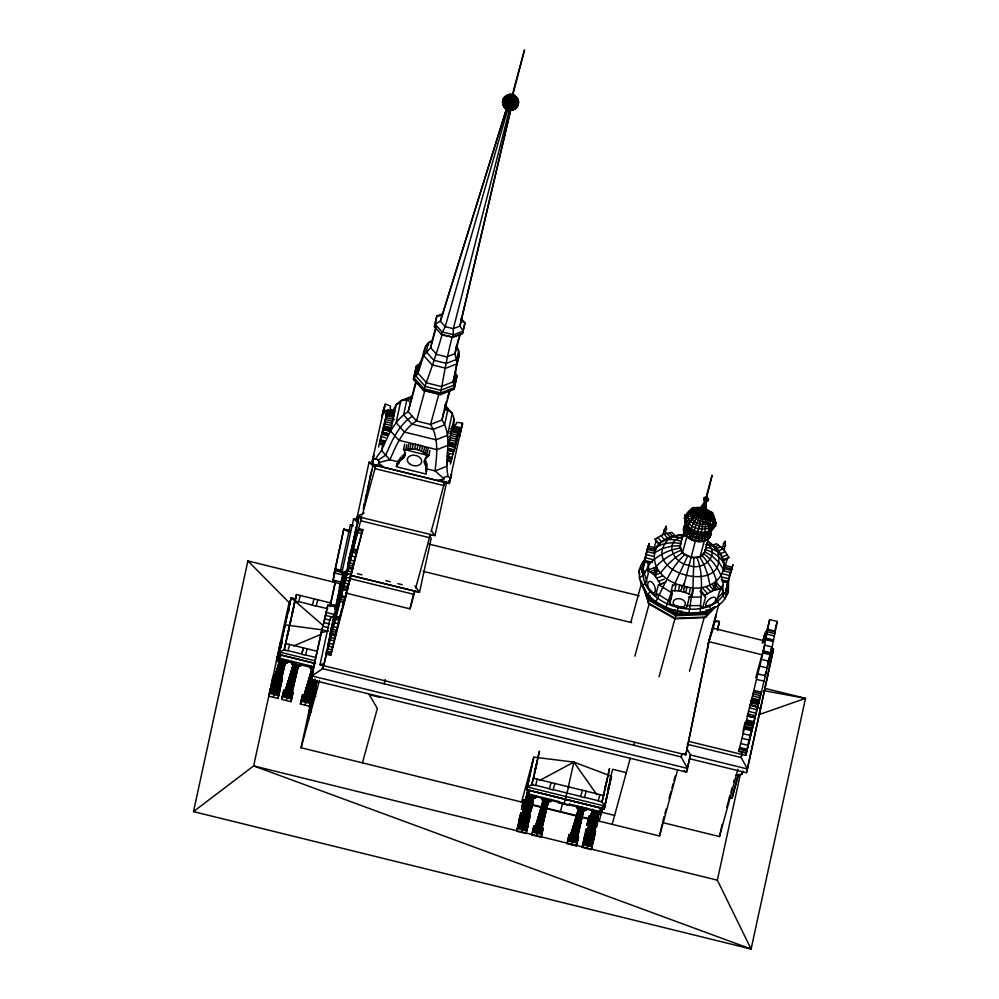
<?xml version="1.0" encoding="UTF-8"?>
<svg xmlns="http://www.w3.org/2000/svg" width="999" height="999" viewBox="0 0 999 999"><rect width="100%" height="100%" fill="white"/><g stroke="black" fill="none" stroke-linecap="round" stroke-linejoin="round"><path stroke-width="1.5" d="M751.223 701.048L763.398 650.998L769.655 619.58L777.21 621.44L770.941 652.859L758.765 702.896L751.223 701.048L751.46 699.887L747.889 713.948L747.452 716.071L755.182 717.407L747.452 716.071M398.276 460.352L396.278 466.72L426.286 474.1L425.899 470.504C427.722 466.208 422.115 462.425 425.474 458.791L428.821 455.594L429.945 450.412M349.862 530.544L343.806 529.058L332.717 581.893L335.527 568.918L341.233 570.329M705.444 501.785C709.04 495.841 701.86 497.352 704.919 501.473C715.771 500.149 698.638 493.269 705.481 501.698M706.118 497.315L705.744 497.952M279.62 684.452L278.546 688.848C282.979 695.804 268.993 696.191 270.729 689.585L271.753 689.46L280.294 661.8M270.729 689.585L270.517 691.058M274.413 682.841L272.827 679.72L275.537 677.647M279.857 661.525L274.026 679.67L275.274 681.38L274.588 682.18L273.014 679.058L273.913 677.697L275.387 677.522L273.726 678.358M272.989 679.869L274.026 679.57L274.088 677.584L275.312 676.648M280.007 656.206L279.633 653.958L280.12 655.806L278.971 657.517L278.359 654.42L279.633 653.733L278.671 653.683L277.11 657.817M279.158 653.608L280.544 656.343M278.659 695.229L279.433 692.432L278.346 688.473M285.152 662.999L278.758 689.497C278.571 693.056 272.565 692.12 272.003 689.11L280.544 661.238M278.758 689.497L278.758 691.258L277.235 692.132L277.41 694.168M279.133 692.357L278.396 689.422M281.256 646.99L280.457 644.555L281.668 643.781M280.644 643.893L280.432 645.366M280.756 680.594L281.618 680.356L280.519 683.191L281.593 681.168L280.756 680.594L281.044 678.97L284.952 662.774L277.535 692.195L272.902 691.495L272.215 690.883L280.694 661.725L271.74 690.197C272.59 693.781 279.096 693.331 278.746 690.122L285.09 662.312M281.106 678.646L281.318 680.082L280.057 681.655L280.694 682.529L279.882 682.979M291.296 691.67L291.433 694.305L292.27 694.879C290.509 702.359 277.997 693.169 286.388 690.696M283.479 694.243L284.69 693.281L293.244 664.984M291.433 694.305L292.008 693.081L291.071 691.408M302.148 698.838L302.66 696.628L304.071 695.554L302.148 698.838C303.009 703.046 311.188 703.746 310.964 698.663L309.965 696.266M312.25 669.23L304.195 695.779L302.66 696.628C300.587 701.373 310.776 703.945 310.964 698.663L310.115 698.264M312.362 668.131L303.359 697.889M304.72 701.71L305.482 699.725L303.846 698.663L312.637 669.954L311.9 668.855L303.634 696.89C304.183 699.899 310.19 700.848 310.389 697.277L314.648 679.62M313.748 682.005L310.177 696.628L310.677 697.677C310.439 703.196 300.299 699.675 303.933 695.354M526.361 823.551C533.016 833.403 510.626 828.883 521.453 822.577M533.516 797.065L526.248 826.76L527.022 827.497C524.662 830.344 518.556 828.521 518.743 824.65L520.017 823.95L519.055 823.9L518.543 826.123M518.718 825.461L519.755 825.162L519.817 823.176L521.041 822.239M522.115 819.38C519.455 817.969 520.392 813.623 523.426 813.523M520.504 817.07L521.715 816.108L528.046 795.067M527.847 795.541L522.015 814.485L523.251 816.932M524.937 806.343L523.613 804.857L523.538 802.559L526.248 800.486M527.984 791.245L524.837 801.448L525.924 804.482L525.124 805.681L523.513 803.371L524.55 803.071L527.759 792.17M533.166 798.064L527.06 825.674C525.836 828.646 521.103 827.696 519.767 825.261L528.483 796.665L530.669 798.226L530.981 797.04L532.267 797.115M526.785 824.562L527.085 824.962C526.785 829.108 519.055 828.483 519.542 823.825L521.228 822.701M526.411 824.5L527.497 827.509M528.459 817.132L529.32 816.895L529.12 818.368L527.397 820.179L529.295 817.706L528.459 817.132L528.746 815.509L527.759 818.193L528.221 819.729M529.045 816.071L529.458 818.456M530.407 806.48L530.232 807.142L532.13 804.67L531.206 802.397M531.818 805.406L531.043 804.67L531.58 802.472M531.043 806.692L531.967 804.52M532.13 804.67L531.093 802.809L532.155 803.858L531.63 806.068M541.795 834.015L542.157 828.833C544.28 837.224 528.121 831.455 535.526 826.548L536.188 826.822L533.291 828.933L532.517 831.73M533.616 829.832L534.827 828.87C536.725 823.576 532.942 828.745 536.076 830.681C538.124 832.604 543.169 831.156 541.908 827.946M543.818 799.125L534.827 828.87M536.188 832.704L536.95 830.718L535.314 829.657L544.105 800.948L543.369 799.837L535.102 827.884L537.962 830.419L541.583 829.482L548.401 801.198M576.86 836.712L577.672 838.336C577.772 846.003 563.873 839.522 570.779 835.226L568.543 837.612L567.769 840.409M578.896 808.228L570.367 835.926C570.142 839.148 575.861 840.646 577.085 837.587L583.478 810.926M591.745 839.647C596.291 845.566 585.189 848.076 583.928 842.219L584.128 840.746L585.164 840.621L593.693 812.961M583.928 842.219L585.139 841.258C584.652 838.423 587.999 837.474 584.927 839.922C584.315 844.267 592.195 845.616 592.469 841.058L591.957 840.009L598.401 813.673M585.277 840.221L585.139 841.258M588.586 829.757L586.101 831.692L587.499 835.476L585.889 833.166L586.413 830.956L587.812 829.882L587.637 830.544M586.076 832.504L587.112 832.217L586.9 830.868L588.099 829.52L592.931 813.648M588.723 820.129L588.923 818.656L589.959 818.531L588.723 820.129L590.334 822.439L591.196 820.978L589.722 817.831L591.233 816.245M588.923 818.656L590.509 821.777M592.12 846.403L592.469 841.058M592.544 843.518L592.007 841.245M598.389 813.948L593.706 833.403M593.768 831.543L594.855 834.552L594.08 837.349M594.13 831.605L594.13 833.366M596.79 819.779L596.965 818.568L596.965 820.329M596.915 824.312L597.677 821.515L597.027 818.243M708.478 538.636L704.869 551.823L702.309 555.756L699.962 557.067L693.918 557.942L684.702 554.757C670.704 567.519 664.323 585.402 655.881 601.623C642.657 593.081 632.492 572.839 644.792 559.502M645.104 561.8C629.333 602.559 704.832 627.06 724.387 593.306M644.467 570.816L644.392 573.876L646.952 581.68L642.095 586.263M647.901 563.498L649.063 570.229M684.49 534.715C643.319 535.414 645.953 577.222 682.417 585.726M684.702 554.757C681.231 552.397 678.521 547.564 681.043 543.593C671.99 541.92 661.276 542.557 654.283 549.163M710.863 535.039L711.188 531.53C711.438 549.712 676.685 540.996 684.802 525.037L686.45 524.587C681.243 537.075 705.481 544.767 709.939 532.692L708.566 531.755C704.682 541.458 686.513 536.725 687.237 526.498L688.224 525.499M701.997 507.954C690.996 504.595 680.294 517.457 687.137 527.297L685.389 522.802L685.464 520.154M686.388 515.172C683.915 532.904 722.564 534.403 713.373 515.422L708.029 513.598L705.719 510.714C712.849 522.602 687.762 514.298 701.186 509.153L702.722 507.13L697.714 511.263L689.16 511.763L687.437 512.699L685.164 517.644M714.085 519.205L714.285 516.758L711.725 513.036L709.352 510.939L706.006 511.351C717.394 526.598 682.005 515.609 700.436 509.765L698.014 510.139L693.393 508.528C672.514 521.878 719.155 538.061 713.373 515.422M705.556 501.473C703.196 501.71 704.332 496.853 706.056 497.677M704.295 498.326C704.894 502.11 710.564 499.001 706.53 497.377M688.586 538.249L691.907 532.779L688.723 529.582L686.276 525.499L686.038 523.264C690.072 515.596 703.596 513.948 703.583 503.533L704.395 503.109C706.593 497.902 702.896 504.882 705.619 503.284C705.444 497.577 707.13 505.656 704.582 504.832C702.871 504.32 703.721 501.81 705.406 502.809C705.456 508.566 706.281 517.807 714.135 520.379L710.139 517.382L709.652 514.185L707.017 511.263M705.044 501.648L706.168 498.401M684.19 531.081L680.182 545.741L682.467 552.734L690.646 557.405L699.924 557.03L704.869 551.823L704.982 549.487C713.473 552.097 722.439 557.617 725.049 566.583M706.63 497.714C709.802 503.134 700.311 493.444 708.066 500.062C702.884 503.596 710.401 500.561 706.318 498.451M706.917 497.514L707.217 498.963L706.867 497.877M706.768 497.777C710.863 500.262 701.76 499.225 705.868 497.814M704.62 499.1C702.384 502.372 711.226 501.236 706.955 497.877M705.756 518.931L705.107 516.683L707.592 522.764L708.853 523.801L710.089 529.682L709.477 532.442L707.729 534.34L706.867 534.028L706.53 535.314L705.794 534.128C711.75 531.967 716.133 526.011 715.197 519.53L714.198 517.919C709.028 516.096 704.158 511.988 705.694 505.831M699.2 526.236L683.678 586.163C716.583 596.49 740.958 563.249 708.678 541.933L710.289 543.856M728.558 582.754L728.333 591.158L727.734 593.356L725.636 595.566M286.051 697.115L286.813 695.129L285.864 694.68L294.418 665.759L293.406 664.785L284.69 693.381L287.662 695.491L295.916 665.159L295.292 664.947L294.892 666.108L297.677 666.258L296.89 666.37L289.623 695.604L287.675 695.416L286.326 700.524M530.669 798.226L532.754 798.139L531.955 798.251L524.687 827.484L523.626 827.434L523.339 829.532M535.214 832.142L544.555 801.348L543.893 800.886L546.465 802.047L548.339 801.56M728.471 581.131L726.098 590.022L726.398 588.498L728.333 591.158C725.099 603.833 712.412 610.701 700.299 612.562C700.749 594.355 704.095 575.524 697.09 557.804M453.646 427.51L454.07 418.643L452.26 413.274L444.717 404.87M698.139 530.444L705.506 501.361L707.542 501.173L707.567 500.112L706.643 500.799M714.934 524.937L715.122 522.202M273.364 697.339L282.954 661.975L281.943 662.911L284.091 663.236L284.24 662.037L280.806 662.112L282.018 662.886L273.102 693.918M313.224 672.177L305.382 699.762L306.331 700.087L307.33 700.237L312.537 680.019M580.481 809.914L583.591 810.239L576.585 839.247L573.051 839.759L575.012 839.872L582.267 810.639C585.651 808.978 581.992 811.6 580.282 810.376L579.158 808.74L580.993 810.564L581.718 810.726L581.955 809.527M754.994 717.931L759.003 701.748L758.765 702.896M715.409 524.463L716.433 522.864L714.984 521.203M586.5 845.092L595.179 812.599L595.354 814.085L598.139 814.235L597.34 814.347L590.072 843.581L586.313 842.656L594.867 813.735L593.868 812.761L594.417 813.336L585.626 842.045L589.01 843.531L592.17 842.419L598.713 813.586L591.445 842.357L592.232 844.255M704.994 501.073L703.908 499.875L705.831 498.026L703.771 499.45L705.207 501.373M708.229 499.7C704.807 503.396 707.941 501.198 706.93 498.301C711.4 501.161 701.635 501.398 704.657 498.114M523.726 827.522L531.63 797.14M545.417 800.536L536.85 830.756L537.799 831.081L538.786 831.23L546.391 801.985L547.814 801.847L547.902 800.674L546.053 800.748L545.729 801.935M703.771 499.45C704.695 503.184 710.639 499.987 706.98 498.089M704.008 553.97C714.023 561.413 721.89 572.402 723.276 585.027C722.564 589.772 721.74 594.83 725.074 598.813M705.194 501.086L704.058 504.532C702.16 514.335 691.895 517.882 687.936 525.998L688.049 528.059C693.843 534.128 706.043 536.875 711.837 529.607C712.437 521.016 701.523 515.122 705.594 505.469C705.943 503.708 705.069 501.873 705.194 503.908M511.938 98.389C518.631 96.129 505.444 94.381 511.938 98.389C513.661 123.302 492.345 100.162 508.916 94.505L512.949 94.93L516.196 96.803L516.396 97.827C520.904 101.623 517.482 109.341 512.112 110.152L509.515 109.203M747.639 715.546L738.723 751.398L746.315 752.796M503.621 100.05L504.408 97.165L508.916 94.505M684.914 515.084L685.339 516.283M704.819 503.733C703.034 505.581 696.291 510.701 700.187 513.798C707.23 517.732 706.393 509.89 705.494 505.544M343.007 589.323L358.579 528.596L362.774 529.632L347.215 590.359L343.007 589.323L350.462 558.266M517.407 100.524L516.471 97.103L513.773 96.466M701.485 516.708L699.987 522.964M709.365 528.309L707.754 533.029L701.91 535.239L694.168 534.065L688.723 529.582M348.276 562.462L350.824 550.387M704.145 500.674L705.943 498.239M288.848 611.338L289.273 608.254M289.698 605.182L291.096 597.764L295.529 598.851M350.637 574.575L345.841 596.69L331.119 653.771L330.657 655.282L326.386 654.283L341.633 595.666L357.367 523.064M391.133 427.684L384.178 425.974L387.375 411.251L394.33 412.962M448.851 441.945L455.806 443.656L458.229 433.304L459.003 428.933L452.048 427.222M356.743 517.994L356.843 517.295L355.994 519.73M705.931 501.123L705.456 509.552L706.156 513.548L707.929 517.195L713.174 522.614L713.86 527.472C705.993 536.6 688.099 531.855 685.089 520.379C688.998 512.937 701.86 515.297 703.271 504.67C704.245 503.546 705.319 502.909 705.431 500.836L703.583 503.284C702.185 504.845 705.794 506.98 705.431 504.607L705.931 501.198M382.929 411.95L381.743 417.52L385.527 404.058L390.534 406.118L390.172 408.653L393.394 411.026M460.626 431.131L459.453 436.7L462.637 423.464L461.051 429.208M705.956 497.739C702.959 498.139 704.632 504.083 706.043 498.326M343.044 575.624L341.271 584.003L247.902 560.926L193.494 811.613L751.098 949.05L805.506 698.363L764.597 688.286M731.543 569.83L732.929 564.622L732.579 565.933M512.475 98.426L512.912 104.52L511.938 109.341L511.376 110.102L507.879 109.915L511.413 98.264M705.531 500.836L703.371 504.195C696.378 510.177 708.978 513.374 705.881 504.82L705.868 500.986M644.68 573.026L641.67 572.29L648.114 546.066L655.619 547.927M722.352 592.844L725.361 593.581L731.855 567.12L724.337 565.272M709.327 528.421L705.157 516.558L704.77 510.077L705.794 501.348L705.494 503.484C703.483 508.116 705.943 496.878 704.77 503.508C702.834 513.973 695.179 522.739 693.818 533.216C699.225 535.988 694.342 534.353 700.262 534.802C704.62 524.463 701.585 512.075 705.606 501.373M357.567 522.377L357.779 521.303M683.503 753.408L685.814 754.832L708.903 641.67L716.208 614.797L713.286 628.259L708.903 641.67L685.814 754.832L320.005 664.772L329.995 618.793L334.815 614.56L336.426 607.18L327.859 605.069L325.412 615.509M715.871 525.649L715.434 524.375M343.843 572.864L341.271 584.003M728.746 579.907L729.045 578.196L728.758 579.033M705.794 500.924L705.094 503.946M705.706 501.373C700.811 511.988 709.078 525.062 703.458 534.665L702.372 534.852M269.543 693.406L278.721 695.666L277.959 698.476L268.781 696.216L270.954 686.925L273.251 687.487M273.351 686.251L271.066 685.689L273.239 676.398L275.537 676.96M288.249 660.426L287.787 662.574L286.189 663.423L276.411 661.051L278.584 651.773L277.809 654.57M290.347 600.561L278.621 654.545L315.509 663.648M279.47 661.763L278.584 660.314L279.982 653.883M280.507 655.494L279.882 658.366L281.356 660.102M289.648 644.492L287.899 650.873L284.128 649.949L286.451 640.921M284.765 647.065L289.111 628.658M287.425 634.802L293.856 606.793M292.17 612.924L296.516 594.542L330.844 602.996M284.128 649.949L296.516 594.542M283.654 659.303L282.829 662.587L284.053 662.737M277.959 698.476L280.132 689.185L277.834 688.623M290.796 691.808L293.094 692.382L290.921 701.66L281.73 699.4L283.903 690.122L286.201 690.684M281.73 699.4L283.903 690.122M301.211 663.623L300.749 665.759L299.138 666.608L292.42 664.959L291.546 663.498L292.008 661.35M295.916 665.159L295.779 665.784L296.603 662.487M290.921 701.66L292.083 696.253M309.578 706.256L300.399 703.995L302.572 694.717L301.81 697.514M313.324 670.104L311.089 669.555L310.214 668.094L310.677 665.946M686.925 748.576L690.446 754.944L686.5 772.14L310.901 679.67L322.477 627.684M321.903 629.795L310.901 679.67M333.529 576.248L343.806 529.058L349.65 532.417M324.95 617.582L327.859 605.069M329.92 606.605L335.402 581.318M335.314 582.579L330.469 604.882L336.276 605.132M310.202 702.734L315.11 680.144M310.289 703.009L311.75 696.977L310.352 703.458L301.161 701.198L300.399 703.995M524.525 802.759L301.074 747.751L311.139 701.373M309.815 711.263L307.929 719.979L316.171 688.311L309.815 711.263L311.401 711.8M353.434 525.486L350.399 524.737L340.422 570.716L343.381 575.112L334.815 573.001M358.067 519.955L353.584 518.843L341.795 573.139L346.066 574.338M322.202 668.356L322.877 665.222M335.751 606.468L335.102 609.452L345.179 572.614M336.388 603.496L341.346 580.157M330.469 631.905L334.665 612.562M335.314 609.59L341.77 579.845M342.744 575.362L342.095 578.346L342.882 575.686M323.676 664.235L322.702 668.681L311.925 675.948L687.524 768.418L681.181 756.942L681.83 753.945M325.599 655.344L326.885 649.412M327.535 646.453L331.069 630.144M334.927 613.249L333.516 619.692M320.005 664.772L324.2 663.486L334.815 614.56L326.248 612.449M372.078 462.899L369.081 462.162L357.305 516.458L361.576 517.644L341.246 591.932M345.866 574.425L340.472 599.263L344.68 600.299L347.527 587.162M347.502 566.92L359.403 515.621M357.53 520.691L358.491 516.296M347.689 566.82L356.493 526.286M357.48 522.689L359.066 515.347M384.94 404.283L371.566 464.323L449.275 483.454L451.598 474.125L449.7 481.53M361.7 516.246L360.726 520.754L429.495 537.674L430.144 534.677M363.324 508.741L364.635 502.734M365.284 499.725L366.583 493.731M367.245 490.721L370.829 474.2M363.524 508.641L372.003 469.605M379.57 442.52L387.687 409.79L394.642 411.501M387.962 433.791L382.467 432.13L388.024 433.504M383.454 428.671L383.678 427.872L383.454 428.671L390.409 430.394M375.636 465.609L374.987 468.618L443.756 485.551L444.405 482.542M390.509 430.132L383.554 428.409L387.687 409.79M383.504 441.446L381.543 450.462L375.199 459.278M415.834 381.531L408.154 411.65C394.268 420.304 387.799 436.126 381.543 450.462L389.922 459.79L398.951 462.013L404.108 457.317L405.045 454.058M435.839 327.197L432.155 340.659C421.665 344.33 424.862 358.279 418.256 365.184L415.896 376.061L413.898 377.61L413.436 379.295L423.514 390.534L440.334 394.667L454.021 389.285L457.043 375.849L455.844 374.438C453.671 365.272 463.548 355.007 456.468 346.641L459.752 334.677M396.64 466.296L397.202 463.711M420.142 362.962L417.932 373.164L415.896 376.061L425.237 386.463L440.809 390.297L453.484 385.314L455.844 374.438M397.427 464.235L398.476 463.748L399.325 459.865M399.513 459.415L398.476 463.748M399.588 461.113L400.437 457.23M401.598 459.278L402.447 455.382M404.483 456.655L404.957 452.21L403.559 449.375L404.695 444.193M403.321 458.079L404.17 454.195M404.071 456.555L404.92 452.659M404.108 457.317L404.945 453.434M406.78 444.705L405.656 449.887C412.924 447.627 421.378 449.612 426.723 455.082L428.134 448.601M407.654 449.35L408.778 444.168M432.155 340.659L430.631 347.689L423.688 355.557L417.932 373.164L426.685 382.904L441.271 386.501L453.159 381.83L459.215 354.108M409.84 449.038L410.964 443.856M412.175 448.988L413.299 443.806M506.618 108.267L440.347 321.241L435.077 324.151L434.415 326.573L441.995 334.977L453.047 337.212L462.525 333.491L464.947 322.927L460.964 318.494M414.573 449.175L415.696 443.993M417.008 449.488L418.131 444.305M419.305 450.337L420.429 445.154M421.503 451.286L422.627 446.103M423.501 452.41L424.625 447.227M425.262 453.683L426.386 448.501M424.275 462.287L424.837 459.69M424.7 461.625L425.537 457.742M424.563 463.311L425.412 459.428M425.874 458.441L426.436 455.856M425.462 465.147L426.298 461.263M510.539 97.765L507.592 100.612L504.845 105.494L504.845 107.855L507.167 109.316L504.57 107.555L504.095 104.433M426.273 467.682L427.122 463.798M425.899 470.504L426.935 466.171M426.561 471.416L427.122 468.818M460.864 321.815L459.94 326.061L463.186 331.069L453.708 334.79L442.07 331.93L435.077 324.151L436.85 316.009L443.618 313.349M456.468 346.641L454.945 353.683L457.117 363.786L445.841 368.219L431.993 364.81L423.688 355.557L425.786 345.879L428.608 344.78M443.768 411.588L441.945 419.967C453.396 437.15 443.906 457.817 448.101 476.361M455.369 371.64L453.159 381.83L454.483 387.6L440.796 392.982L423.976 388.836L413.898 377.61L416.446 365.859L420.554 364.248M516.57 106.144L515.584 108.454L514.198 108.991L517.432 106.294L518.394 103.509C519.305 97.939 513.486 92.595 507.992 94.793L506.718 96.841M414.635 591.358L413.986 594.368L349.7 578.533M454.07 418.643L448.301 445.204L436.938 449.662L398.926 440.309L390.547 430.981L396.316 404.433L400.886 400.624L412.262 396.153M449.063 454.42L446.453 466.433L435.077 470.904L426.049 468.681M431.293 537.974L419.505 592.27L350.549 575.436M446.803 481.293L435.015 535.589L430.344 534.577L415.709 588.049M448.476 448.738L454.033 450.099L448.539 448.439M455.157 446.029L449.525 444.992M448.239 444.393L455.194 446.103L457.492 437.125L454.033 451.223L455.307 445.554L454.033 450.099M455.194 446.103L459.315 427.472L452.36 425.761M524.438 803.184L521.54 802.035M526.036 833.516L528.196 824.3L526.036 833.516L516.758 831.23L518.918 822.015L521.241 822.589M521.041 822.751L518.718 822.177L520.117 815.771L520.879 812.961L523.201 813.536M523.876 809.714L521.553 809.14L522.939 802.721L523.713 799.924L526.036 800.499M516.758 831.23L518.918 822.015M518.718 822.177L520.879 812.961M521.553 809.14L523.713 799.924M521.453 802.459L533.828 757.142L573.888 762.112L611.438 776.248L604.944 806.131L604.245 808.715L601.198 808.216L526.773 789.759L533.116 759.727M610.639 779.257L604.045 808.778L526.773 789.759L533.828 757.142M536.276 795.504L535.814 797.639L534.203 798.488L527.484 796.827L526.61 795.379L527.772 790.022M529.383 789.61L528.434 794.018L529.308 795.092L562.537 803.283M537.325 779.17L535.576 785.564L531.805 784.64L532.38 782.005M532.442 781.742L536.788 763.348M535.114 769.48L539.423 751.223L533.553 778.246L603.721 795.516L609.577 768.506L605.269 786.762M531.668 794.367L521.116 828.995M528.771 821.665L530.157 815.246L527.996 824.462L528.771 821.665L526.448 821.091M533.978 825.723L532.592 832.142L541.87 834.427L541.108 837.224L531.83 834.939L533.978 825.723L536.301 826.298M551.348 799.212L550.874 801.348L549.275 802.197L542.557 800.536L543.069 798.201M546.053 800.748L546.503 801.548L548.176 801.111M541.108 837.224L543.269 828.009L542.494 830.806M601.198 808.216L600.249 811.7L569.418 804.108L569.055 805.431L558.903 802.934L559.265 801.61L528.434 794.018L529.383 790.546M560.352 811.588L562.649 803.271M564.148 803.358L563.973 804.183L567.157 792.082M569.055 805.431L569.418 804.108M567.082 843.618L569.23 834.402L567.082 843.618L576.361 845.903L578.508 836.687L576.361 845.903M586.588 807.891L586.126 810.027L584.527 810.876L577.809 809.215L576.923 807.766L577.397 805.619M581.992 806.755L573.051 839.759L572.102 839.435L580.282 810.376M641.67 572.29L648.114 546.066M582.142 847.327L582.917 844.53L592.195 846.815L591.42 849.612L582.142 847.327L586.263 829.058L588.586 829.632M589.26 825.811L586.937 825.236L589.098 816.021L591.42 816.595M602.597 807.317L601.198 813.735L599.587 814.585L592.869 812.924L591.995 811.475L592.457 809.327M597.065 810.464L596.228 813.76L595.741 812.924M591.42 849.612L595.541 831.343L594.78 834.153M599.937 794.592L598.189 800.986L601.972 801.91L602.534 799.275M605.194 787.012L604.632 789.647L606.955 780.619M602.609 799.025L604.695 789.41M601.198 807.292L600.249 811.7L598.788 812.199L564.048 803.646M599.15 821.141L603.059 806.967M604.245 808.715L610.726 778.833M693.393 589.722L692.12 595.591L689.322 597.689L686.425 608.279L669.517 604.12L672.414 593.518L671.39 590.496L672.664 584.615M669.517 604.12L670.791 598.239M671.39 590.496L674.712 590.784L675.998 584.914M674.712 590.784L678.421 590.809L679.695 584.939M649.362 596.64L650.337 599.575L676.136 614.323L659.028 676.86M692.12 595.591L685.814 592.632L687.087 586.75M689.06 594.318L690.334 588.448M597.04 820.616L659.552 836.001L662.15 824.038M689.422 758.678L746.44 772.714L747.464 768.98L690.446 754.944L686.5 772.14L684.19 770.716M717.732 628.246L719.405 621.528L714.859 620.404M717.457 630.506L719.405 621.528L713.448 621.853M725.361 593.581L727.609 583.254M662.474 822.539L719.492 836.575L722.127 824.412M743.006 731.468L744.954 722.464M729.307 797.851L732.117 797.939L738.199 774.899M742.095 753.009L741.121 757.504L747.464 768.98L773.501 649.025L770.516 649.188M193.494 811.613L253.646 765.896L751.098 949.05L717.357 880.169L740.334 774.3M688.736 741.37L745.754 755.406L751.248 730.107M735.813 775.099L741.945 774.4L742.407 772.239M746.278 753.246L755.182 717.407M746.44 772.714L773.501 649.025M332.317 624.725L334.815 614.56M568.156 787.587L573.888 762.112L539.66 780.431M346.753 572.115L347.128 570.417M371.99 462.35L373.901 454.945L372.615 463.236L371.628 464.335M510.839 109.328L461.176 320.392L464.947 322.927L462.525 333.491L452.06 337.45C447.102 356.268 443.793 375.562 440.334 394.667L438.898 393.943L430.544 424.45C439.085 438.399 436.825 455.494 435.077 470.904L443.818 478.621M510.939 108.966L459.94 326.061L453.334 328.659L445.217 326.661L440.347 321.241L506.843 107.942M726.673 587.275L727.384 584.278M733.641 781.693L733.99 780.194M324.2 663.486L345.492 574.15M349.263 558.916L350.649 553.121M330.657 655.282L341.571 609.228M342.282 606.268L343.344 601.835M345.729 593.031L410.015 608.853L413.549 594.043M281.031 679.595L280.17 681.243L284.94 663.311M285.314 662.412L278.758 691.258L277.772 692.182L278.234 693.718M298.439 665.184L291.184 694.879L291.77 696.291M293.057 665.421L284.977 691.658C284.827 694.692 289.61 696.128 291.458 693.893L298.264 665.609M314.785 679.133L310.389 699.038L308.092 700.112L308.042 702.21M347.215 590.359L354.657 559.303M531.918 801.623L532.629 798.663M529.083 814.66L532.991 798.376M528.558 796.315L520.029 824.175L522.902 826.71L526.523 825.773L533.329 797.489M548.226 802.247L540.859 830.956L541.321 832.492M583.653 809.877L577.097 838.71C575.362 841.183 571.041 840.459 570.079 837.649L570.616 835.351L569.867 836.213L570.292 838.198L569.13 839.335M596.952 819.205L598.139 813.823L597.065 818.343M594.118 832.242L598.738 812.986M598.526 813.461L592.157 841.295C590.933 844.355 585.202 842.856 585.426 839.635L593.518 813.398M762.2 643.044L764.522 634.989L763.823 638.361C770.404 614.16 757.654 664.273 766.745 630.844L766.595 631.655L769.655 619.58M298.102 666.183L291.995 693.793C290.684 697.302 284.89 696.228 284.453 692.657C285.577 689.51 286.488 690.059 284.703 692.657L283.679 692.769C283.391 696.89 290.709 698.788 292.27 694.879M323.751 622.614L325.599 615.396L334.153 617.507M328.671 627.697L322.964 626.286L324.787 618.843L330.494 620.254M531.93 800.998L533.279 797.851L526.273 826.86L524.487 827.397L524.438 829.495M529.108 814.035L532.654 799.312M548.239 801.772L541.858 828.271L541.908 831.867M583.491 810.451L577.385 838.061L575.586 839.585L575.749 841.62M648.164 547.19L646.703 552.959M648.264 547.152L649.213 543.456L648.863 544.767M598.551 814.16L591.995 841.882M745.754 755.406L760.202 695.529M764.897 676.061L765.971 671.578M766.695 668.581L769.23 658.104M281.281 681.905L280.319 680.669L283.604 667.207M284.977 662.774L277.884 691.77M314.41 679.532L309.39 699.962L309.852 701.498M529.12 812.724L532.405 799.262M548.064 801.548L541.333 830.569L540.222 831.305L540.509 832.941M594.867 827.322L596.328 821.34M283.341 668.081L284.765 662.225M280.344 681.53L284.99 662.512M293.656 683.254L291.546 693.905M294.368 680.331L297.939 665.696M529.97 809.003L531.88 802.871L531.068 804.769M526.935 822.452L529.433 812.212M530.144 809.277L532.654 799.038M541.995 826.161L547.714 802.746M576.885 836.3L576.923 838.161L583.329 809.964M596.066 822.177L598.214 813.398M378.596 447.015L382.467 432.13M450.387 464.073L454.095 449.812M678.121 607.467L674.225 605.157A6.181 4.458 12.2 0 1 675.886 599.075A6.181 4.458 12.2 0 1 684.377 601.173A6.181 4.458 12.2 0 1 682.717 607.255L678.121 607.467L676.585 613.448L647.152 596.64L644.243 587.762M289.373 697.614L289.423 695.516L291.209 694.979L298.214 665.971L297.452 666.221L290.484 695.379L288.561 695.554L288.274 697.664M313.886 679.819L309.153 699.974L307.23 700.149L306.943 702.26M332.455 624.675L330.619 631.88M547.589 801.81L539.51 833.203M599.038 813.548L597.914 814.197L589.835 845.591M306.331 700.087L312.225 678.408M775.137 629.695L777.21 621.44M699.762 524.063L699.55 524.837M730.818 571.178L731.855 567.12M285.252 662.787L283.928 663.186L276.661 692.419L274.713 692.232M313.249 679.982L308.092 700.112M335.239 611.8L336.426 607.18M509.565 109.49L453.334 328.659L453.047 337.212L441.396 334.34L445.217 326.661L507.867 109.066M328.309 630.744L321.253 632.779L323.102 625.237M331.031 629.782L331.668 627.335M727.771 582.717L728.146 581.268M371.578 464.273L372.19 462.038M458.791 429.533L459.315 427.472M297.003 665.933L288.561 695.554M330.132 633.703L330.756 631.331M597.464 813.91L588.723 845.629M276.423 694.43L276.661 692.419M279.058 690.047L278.883 690.709L278.284 689.834M281.106 682.567L281.593 681.168M278.821 693.094L278.334 691.296M291.346 692.619L292.382 695.616L291.621 698.413M290.372 697.352L290.197 695.316L291.458 693.893M291.833 693.905L291.233 693.019M291.184 696.902L291.209 694.979M309.041 701.947L309.153 699.974M310.776 699.325L310.14 697.052M310.439 700.886L310.939 699.475L310.102 698.9L309.39 699.962M530.669 798.176L521.391 832.379M525.437 829.232L525.149 827.597L532.754 798.139M527.085 825.124L527.172 826.61M528.808 819.118L528.483 816.72L527.872 817.794L528.733 816.146M526.248 828.783L526.523 825.773M545.741 801.885L536.463 836.088M542.245 830.319L541.583 829.257M574.762 841.882L575.012 839.872M577.497 838.998L576.623 837.287M576.573 841.17L577.659 839.148L576.835 837.936M577.16 840.546L577.659 839.148L576.81 838.573L577.335 839.884M595.616 823.238L597.202 821.503L596.428 820.766L595.804 822.577M596.44 822.789L597.202 821.503M590.821 845.329L590.646 843.293L591.745 842.457M594.53 833.653L593.893 831.38M597.34 821.428L597.539 819.954L596.69 819.555M592.782 836.275L594.368 834.552L592.619 834.24M591.645 844.879L592.407 843.593M592.569 842.706L591.92 840.421M593.606 835.826L594.68 833.803L593.868 832.592L594.43 832.005M284.49 627.559L285.214 624.875L321.666 629.795M279.395 647.29L280.157 644.492L282.355 642.082M280.095 644.043L280.869 641.246L278.696 650.524M272.465 679.195L273.239 676.398M271.765 682.442L272.827 679.72M269.48 692.969L271.041 688.835L273.439 687.512M270.18 689.722L270.954 686.925M294.193 603.571L295.941 597.177M274.026 679.57L273.813 678.234L275.012 676.885L274.55 677.372M273.014 679.058L274.151 678.533M291.533 615.834L293.281 609.44M273.077 681.355L274.026 679.67M274.737 677.871L274.725 677.235M273.626 682.142L274.35 679.819M289.51 625.187L291.196 619.055M270.791 691.882L271.953 690.746L280.107 662.237M271.341 692.669L272.215 690.883M286.788 637.687L288.536 631.293M272.128 693.368L273.102 691.508L272.49 690.958M300.287 595.466L298.539 601.86L294.767 600.936M283.616 662.062L275.324 694.467M281.656 681.455L282.417 678.658L280.244 687.949L281.006 685.139L278.721 684.577M280.944 684.702L281.418 681.83M279.37 691.982L280.132 689.185M282.43 696.153L283.991 692.032L284.952 692.07L285.976 690.359M284.69 693.281L293.494 664.435M284.703 692.657L293.144 666.071M284.29 695.866L285.439 694.155L284.802 692.881M283.816 692.694L286.164 690.833M285.077 696.553L293.768 665.297L296.378 665.958M294.73 664.622L294.268 665.746L295.604 666.296M314.061 598.863L312.312 605.257L316.084 606.181L317.832 599.787M292.32 695.179L293.094 692.382M307.192 648.813L305.444 655.207L301.673 654.27L303.421 647.876L301.723 654.008L287.962 650.624M301.099 700.749L301.873 697.951L303.883 696.216M304.345 695.192L303.371 697.252L302.347 697.364M302.959 700.461L304.108 698.751L303.634 696.89M303.746 701.148L304.72 699.288L303.359 697.976L312.163 669.03M304.995 705.119L306.343 700.012M357.205 519.492L358.017 516.52M339.148 587.949L340.372 583.466M369.93 477.147L370.741 474.188M371.153 472.702L373.626 463.661M382.405 432.417L383.529 428.346L390.484 430.057M309.965 699.075L310.627 700.224M349.213 557.842L350.424 553.409M316.408 680.993L309.228 707.255L309.84 707.404L317.207 680.469M362.387 514.672L375.836 465.522M308.666 712.762L317.27 681.343M333.491 624.462L340.809 597.727M301.074 747.751L319.505 680.406M323.863 664.435L322.702 668.681L681.181 756.942L681.967 754.108M352.073 568.756L362.774 529.632M337.699 625.499L345.017 598.763M416.096 382.605L408.154 411.65L416.546 421.004L430.544 424.45L441.945 419.967L450.287 389.473M437.5 393.606L424.9 390.497L416.546 421.004C402.622 429.595 396.191 445.467 389.922 459.79L378.621 462.574M460.264 334.228L454.945 353.683L446.74 356.905L436.675 354.42L430.631 347.689L435.951 328.246L434.415 326.573L436.85 316.009L441.583 315.572M446.453 401.473L444.068 410.189L447.789 410.065L452.26 413.274L447.465 435.352L436.088 439.822L404.47 432.043L396.103 422.714L400.886 400.624L406.818 399.987L412.5 397.752M447.252 398.564L449.637 389.86M362.462 762.861L377.347 708.441L369.243 694.667L380.369 697.414M384.091 683.791L385.252 679.545M458.091 432.242L458.666 430.082M410.015 608.853L414.835 591.258M431.156 531.605L444.605 482.442M522.252 805.931L523.014 803.134L526.073 801.148M526.635 789.61L527.335 787.025L532.817 784.103M519.418 818.968L521.028 814.859L523.089 814.06L520.841 815.521M517.457 828.021L518.568 825.311M524.55 803.071L524.612 801.086L526.186 800.024M525.836 800.149L524.575 802.434L523.538 802.559M525.074 801.398L526.023 800.611M524.163 805.644L528.159 792.407M521.715 816.108L521.778 814.123L523.014 813.186M520.779 817.894L521.94 816.757L522.015 814.485M519.755 825.162L528.121 797.302M521.328 818.693L528.009 796.59M534.465 772.377L536.213 765.983M519.368 827.734L520.504 826.023L520.029 824.175M531.805 784.64L534.128 775.611M520.142 828.433L528.721 796.79M529.795 796.503L529.333 797.627L530.044 797.964M531.043 804.67L531.568 803.096M531.53 808.216L531.955 805.331M531.83 834.939L532.592 832.142M533.953 828.271L536.113 825.948M535.089 827.659L535.664 826.772M535.526 826.548L535.352 827.209L536.338 826.947M534.428 831.443L535.576 829.732L535.102 827.884M551.111 782.567L549.363 788.96L553.134 789.884L554.882 783.491M546.703 800.848L546.391 801.985M547.327 800.823L539.76 831.193L538.686 831.143L538.411 833.241M540.859 830.956L541.583 829.482M541.433 830.069L542.082 831.205C539.735 834.053 533.628 832.229 533.816 828.358L534.84 828.233M558.903 802.934L559.265 801.61M566.957 793.019L568.631 786.887M642.644 565.983L639.51 569.293L638.91 571.49L639.884 574.45M647.227 550.499L648.713 545.317M582.392 790.271L580.644 796.665L584.415 797.589L586.188 791.208M578.97 808.89L570.904 835.451L569.068 837.037L568.856 838.511M569.193 836.95L570.904 835.451M570.292 838.198L570.367 835.926M569.68 840.122L570.829 838.411L569.043 837.849C569.88 840.933 574.175 842.194 576.748 840.509L576.585 839.247M570.466 840.821L579.358 809.627L578.883 808.703L569.842 836.925L570.554 837.212L578.621 808.516M579.67 808.491L579.358 809.627M630.881 622.227L641.87 582.042M571.44 841.383L572.202 839.397L570.566 838.336M573.051 839.684L571.715 844.767M573.663 841.92L581.718 810.726M582.579 809.502L582.267 810.639M654.233 547.614L656.043 540.996L655.069 539.048L663.973 534.028L671.94 532.43L676.448 537.437M583.154 809.352L575.586 839.585M577.047 842.694L577.472 839.809M662.549 534.74L664.26 530.956A1.736 0.849 -41.9 0 1 664.834 528.858L666.208 526.073L666.208 528.309A1.736 0.849 -41.9 0 1 665.634 530.407L665.421 533.628M647.152 596.64L647.764 594.43L650.324 591.583M653.408 574.3L654.919 571.403A1.736 0.924 68.6 0 1 655.494 569.305L656.68 567.357L656.505 570.429A1.736 0.924 68.6 0 1 655.931 572.527L655.531 576.635M588.336 818.818L589.098 816.021M586.937 825.236L587.712 822.439L590.022 823.001M587.637 822.027L588.399 819.23L590.646 816.845L590.459 817.507M585.501 831.867L586.263 829.058M584.802 835.077L585.913 832.354M583.541 840.908L584.877 835.476L587.2 836.051M582.842 844.118L583.603 841.32L585.851 838.935L585.676 839.597M589.934 819.168L592.707 809.714M590.771 817.07L589.06 818.568L590.197 817.956M634.852 656.168L649.1 604.095L640.384 579.582M650.886 597.539L650.337 599.575L648.676 600.224L647.989 602.772L675.124 618.281L705.918 617.032L715.134 607.317M589.547 821.74L590.696 820.029L589.71 818.543L592.907 809.377M587.112 832.217L592.994 812.612M585.889 833.166L586.413 830.956L587.375 830.993L588.099 829.52M587.375 830.993L587.936 830.107M583.953 841.408L586.138 838.573L594.043 812.599M586.163 834.003L587.225 831.805M586.713 834.789L593.394 812.686M584.752 843.843L585.901 842.12L584.914 840.634L593.943 812.412M585.539 844.53L586.313 842.656M655.019 567.32L647.876 570.129L648.214 573.888L645.304 584.477L655.456 595.779L658.353 585.177L666.021 581.73M586.788 848.476L596.366 813.136L597.015 813.236M595.978 821.253L595.741 821.265M601.972 801.91L604.283 792.881M592.969 835.614L593.781 835.164L593.256 833.89M597.614 821.103L598.376 818.306L596.216 827.522L596.99 824.724M602.197 807.654L600.986 812.075L614.61 815.434M609.865 779.62L612.687 769.305L626.311 772.652M592.819 843.193L594.155 837.761M607.929 789.048L611.438 776.248M684.852 517.532L685.027 516.858M684.802 525.037L683.553 528.309L686.887 536.613L682.467 552.734L675.424 557.567L667.344 564.847L660.476 572.902M683.478 530.894L683.803 527.397L687.237 526.498M689.185 512.724C688.199 514.585 686.263 513.236 689.085 513.099M684.34 533.528L683.728 529.97L688.174 527.397M691.57 512.924L692.557 512.649M692.794 512.712L696.266 512.237M612.175 824.337L630.219 758.353M633.803 745.266L634.577 742.444M691.67 540.022L693.818 533.216M680.319 591.071L682.205 587.787A1.736 1.249 12.2 0 1 682.779 585.689L684.315 583.391L684.465 586.101A1.736 1.249 12.2 0 1 683.903 588.199L683.865 591.932M697.002 534.315L697.901 531.306M698.738 541.758L699.337 535.339L700.262 534.802M707.916 515.384L708.366 514.497L707.105 514.46L708.341 514.585M709.003 515.896L707.941 515.284L708.441 514.847M702.235 541.62L701.91 535.239L706.343 533.916M710.776 517.157L709.502 516.67M711.75 517.857L710.751 517.257M707.991 539.348L711.113 534.115L709.939 532.692M713.91 518.843L713.361 519.455L715.309 521.153M712.349 528.646L713.523 528.109M709.864 537.387L710.114 536.475L707.779 533.591M711.837 529.682L712.512 528.808M712.399 529.208L712.125 528.496M700.873 605.881L702.672 607.892L705.569 597.302L704.869 595.254L700.361 590.234M722.127 547.964L723.638 545.079A1.736 0.924 68.6 0 1 724.213 542.981L725.399 541.046L725.224 544.118A1.736 0.924 68.6 0 1 724.65 546.216L724.238 550.337M689.51 671.216L704.158 617.644L705.918 617.032L706.605 614.485L708.653 612.325M712.225 591.008L713.935 587.2A1.736 0.849 -41.9 0 1 714.51 585.102L715.883 582.33L715.883 584.565A1.736 0.849 -41.9 0 1 715.309 586.663L715.109 589.86M676.585 613.448L709.964 612.1L710.564 609.889L712.649 607.692M725.374 565.609L727.185 558.99L728.933 557.542L725.299 551.773L723.189 548.913L716.508 543.706L712.225 545.379M707.929 644.367L718.918 604.195M727.921 581.768L730.456 572.502M730.956 571.653L731.493 569.855M662.886 821.041L664.11 816.558M664.934 813.561L666.158 809.078M669.03 798.601L671.078 791.121M671.89 788.124L673.126 783.628M673.938 780.644L675.174 776.148M730.419 574.138L732.429 566.483M659.552 836.001L677.572 770.154M755.744 677.759L764.647 645.204L772.202 647.052L767.744 663.336M726.748 807.304L730.044 795.266M730.868 792.257L732.105 787.736M719.492 836.575L737.911 769.23M742.282 753.258L741.121 757.504L687.112 744.218M732.117 797.939L738.523 774.537M741.945 774.4L742.819 771.203M759.465 712.737L760.476 709.003L757.205 706.655M280.956 643.156L280.769 643.818L281.356 643.206M280.707 646.203L280.619 644.705L281.656 644.417M278.147 655.893L279.845 654.607C278.808 653.009 280.469 656.418 278.609 656.068L278.421 656.73M272.802 680.531L273.326 678.309L274.038 678.933M273.214 687.637L270.854 689.497L272.452 688.398M283.753 695.067L284.69 693.381M303.072 696.665L304.083 696.178M302.41 699.662L303.359 697.976M523.339 804.033L523.851 801.81L525.911 801.023M524.263 801.86L525.274 801.373L526.86 796.053M523.613 804.857L524.562 803.171M521.428 814.897L523.189 813.661M518.818 826.947L519.767 825.261M518.881 824.562L520.479 823.463L528.658 796.503M534.527 827.659L535.551 827.172M533.878 830.656L535.039 829.52L543.369 799.837M569.78 836.338L570.804 835.851M588.998 820.953L590.147 819.817L593.094 809.977M584.203 843.044L584.115 841.558M356.968 520.092L358.204 515.659M334.178 573.251L335.527 568.918M275.974 678.895L277.272 674.425M280.294 663.985L278.996 668.456L280.257 664.048M313.399 669.218L312.437 669.892L313.087 670.354L304.72 699.288M526.51 802.397L527.809 797.926M526.698 805.007L528.858 797.539M591.47 819.992L592.757 815.521M455.956 439.61L456.555 437.687M275.387 680.981L274.5 680.356L280.22 662.037M527.659 795.928L525.037 803.858L525.924 804.482L524.65 808.753M528.359 797.102L522.202 816.895L522.889 817.507M591.108 820.566L590.421 819.954L592.607 813.511M589.335 828.034L593.743 813.198M276.948 672.215L279.096 665.022M275.949 678.433L277.235 674.113M288.898 681.618L290.197 677.31M291.92 671.553L293.207 667.245M305.856 691.97L307.143 687.649M308.866 681.905L311.014 674.712M522.677 817.806L524.825 810.614M525.686 807.741L529.133 796.24M538.611 818.643L539.897 814.322M541.62 808.578L543.768 801.385M573.001 830.194L571.366 834.627L572.24 834.402M575.574 821.565L576.873 817.257M591.57 816.133L592.857 811.812M590.646 825.274L591.932 820.966M594.105 812.886L585.152 841.358L585.901 842.12M275.449 675.436L279.845 661.013M272.065 690.346L271.528 688.761L272.727 687.412L280.195 662.886M522.714 813.423L522.09 814.497L527.984 796.116L521.49 815.484L521.94 816.757M536.263 824.737L543.718 800.211M591.371 815.034L592.694 810.713M279.683 660.988L274.288 678.583L274.937 679.844M525.724 804.47L524.825 802.085L527.971 791.82M593.219 812.162L587.375 831.218L587.862 833.079M279.695 660.451L273.788 678.945L274.238 680.219M528.309 796.865L520.042 823.538L520.754 822.477M592.469 810.251L590.222 817.544L590.846 819.442M592.782 813.099L586.875 831.58L587.325 832.866M281.331 645.816L278.621 654.545L291.096 597.764L323.476 625.811M693.918 557.942L692.919 587.562L688.91 613.024L677.185 611.251L665.921 607.367L671.253 592.544L660.376 585.701M546.278 800.224L545.916 801.373L544.667 800.911M705.331 501.286C703.933 512.799 691.483 520.491 690.996 531.605L691.745 532.23M516.471 97.103L517.894 99.263C519.08 104.758 511.151 105.694 507.742 103.247L506.456 106.631L503.621 104.133L502.647 101.149L503.608 98.364L507.742 94.967L510.589 95.692M673.788 585.801L687.499 556.356M705.282 500.899L703.171 506.018M281.443 643.081L282.23 641.882M278.172 655.082L279.258 653.071L278.484 654.345M521.99 814.897L520.691 816.408L522.29 818.718M526.835 828.159L527.085 824.962M703.746 499.463L705.356 497.427M704.407 502.984L698.763 511.001L695.991 511.913M706.093 501.348L706.468 498.476M710.139 517.432C704.27 530.644 681.555 510.489 700.724 509.09L699.712 507.617L699.138 508.104M597.015 822.165L597.514 820.766L596.678 820.191M594.193 835.214L594.68 833.803L593.843 833.228M723.688 590.309L722.502 593.106L716.982 598.925L719.018 605.207M514.023 97.24L517.157 99.213L518.518 102.023C517.719 107.243 510.589 107.255 506.968 105.032L513.061 95.829L514.497 95.355L516.396 97.827M511.076 95.429L511.725 94.393L512.05 95.479M703.796 503.871C702.547 510.277 696.278 511.988 690.933 509.89L689.397 510.626L686.263 514.997M708.004 500.511L707.055 497.689M685.002 517.007L684.877 515.534M391.995 412.325L396.316 404.433L400.574 402.747M512.574 95.617L513.161 94.743L511.426 94.655M705.856 501.848L706.718 501.011M684.702 520.891L685.139 520.104M690.084 531.156L686.088 536.038L695.129 541.208M281.581 662.137L282.018 662.886M579.919 809.59L571.44 838.96M707.791 532.917L709.003 531.181M705.344 504.033L705.506 502.947M373.376 461.8L371.566 464.323L449.275 483.454L461.063 429.158L458.129 428.509M509.103 95.317L510.277 94.306L511.513 95.454M717.245 583.603L721.753 588.623L719.342 591.883L716.445 602.484L702.672 607.892M654.382 568.618C661.188 560.189 670.766 554.245 680.856 550.474M713.648 527.247L715.621 525.861M705.956 497.415L705.169 497.977L706.193 497.639M706.018 501.748L706.88 500.724L706.618 498.476M384.315 412.512L383.354 410.027L384.34 408.928L383.966 407.792M512.112 110.152L513.786 109.066L514.572 106.181L512.962 98.352M278.996 692.432C276.735 695.067 271.566 693.693 270.704 690.396L272.003 689.11M708.716 532.604L712.349 529.433L713.373 527.035L711.313 528.708M720.067 588.399L723.276 585.027M525.549 800.386L524.925 801.448M710.389 611.076L714.547 606.693M709.964 612.1L715.184 606.593M571.066 834.864L570.454 835.938M586.226 831.618L587.837 830.519M585.414 840.047L585.864 839.56L585.039 839.385M593.144 834.29L593.606 833.815L592.907 834.302M704.12 498.276L704.844 497.814M656.218 546.715L661.326 542.007L673.476 536.6L679.757 537.599L682.429 539.048M449.887 481.218L448.976 482.042L449.275 483.454L448.801 480.619M712.662 515.222L713.461 514.123L712.349 513.461L712.724 512.537L711.101 512.737L711.45 511.825L709.765 512.737L709.977 511.775L706.418 509.265L705.107 510.164L705.219 507.992M711.525 517.832L713.723 518.618M684.889 515.234L687.037 514.298M689.085 529.895L684.59 532.617C689.16 540.334 700.636 543.369 708.254 538.436L706.118 533.578M694.068 512.45L697.389 512.037M457.729 431.618L461.063 429.158L458.066 429.433M524.825 802.085L525.811 804.882M412.35 416.321C398.451 424.95 391.995 440.796 385.739 455.119L378.009 460.139M689.16 512.874L691.608 512.774M686.388 515.247L690.908 513.411M704.869 595.254L713.773 590.222L721.753 588.623M639.285 577.697C647.052 574.35 646.815 564.235 653.796 559.702C661.363 553.583 670.441 549.537 680.069 548.076M711.725 513.036L712.449 514.11L709.827 511.788L708.528 512.649L706.193 511.75M716.246 523.289L715.471 523.676M274.85 677.472L275.499 677.11M271.441 688.885L272.265 688.423M704.595 498.563L703.895 499.1L704.595 500.487M519.468 823.95L521.116 823.114L520.467 822.839L520.279 823.501L521.278 823.238M653.97 553.084L662.037 548.663L671.678 546.128L680.132 545.729M510.214 97.403C506.893 99.063 502.559 102.485 503.783 106.681L504.57 107.555M712.861 518.369L711.7 518.319M364.123 512.986L357.305 516.458L435.015 535.589L431.331 530.556M348.614 569.667L341.795 573.139L347.777 574.612M639.51 569.293L642.544 567.832M712.162 528.396L713.024 528.284M373.189 458.628L377.447 459.29L379.108 461.301L378.459 462.962L383.166 466.67L377.297 464.797L374.388 465.01M285.04 649.562L279.333 651.985L314.735 660.701M293.594 645.941L320.691 634.452M310.677 697.677L310.364 697.914M507.242 95.592L505.644 96.216L502.959 99.725L502.522 102.635L504.033 106.506M432.03 341.533L428.171 343.044L426.261 351.86L433.828 360.289L446.453 363.386L456.718 359.353L458.641 350.537L455.794 347.377M647.876 570.129L649.924 571.765L655.644 569.517M714.273 547.027L718.556 545.342M649.924 571.765L652.247 573.251L657.954 571.016M715.159 549.075L720.866 546.828M652.247 573.251L654.57 575.337L660.277 573.089M717.482 551.161L723.189 548.913M654.57 575.337L656.68 578.196L662.387 575.948M719.592 554.008L725.299 551.773M656.68 578.196L658.528 581.343L664.248 579.108M721.44 557.167L727.16 554.92M658.353 585.177L662.637 583.503M723.226 559.79L728.933 557.542M722.901 560.676L727.185 558.99M655.456 595.779L658.304 594.655M511.376 110.102L509.315 110.265L508.991 109.178M272.727 687.412L271.528 688.761L271.953 690.746M286.813 695.129L294.892 666.108M418.256 365.184L416.446 365.859L413.436 379.295L415.472 380.532M708.291 531.555L710.414 530.819M758.666 714.772L805.506 698.363L764.135 690.684M713.81 519.218L715.371 520.479M510.027 97.028L504.67 99.813L502.747 104.083C504.87 109.116 512.437 111.101 516.633 107.492L518.081 104.932L517.832 101.798L513.936 97.602M706.618 501.735L706.668 499.95M705.057 497.514L705.719 497.327M692.132 509.115L695.454 508.254M667.981 538.311L680.094 534.89L684.44 536.388M683.266 536.688C662.774 540.047 673.214 563.761 688.823 565.234C702.871 571.903 721.765 554.37 706.505 543.006M286.214 691.358L285.214 691.62L286.051 691.233M522.252 814.447L523.239 814.185M588.399 829.282L589.273 829.058M587.3 838.111L586.613 838.798M694.155 512.862L688.211 514.073M693.206 513.336L696.103 512.087M513.449 96.116L516.196 96.803M507.579 108.541L504.845 107.855M513.036 109.865L510.127 110.04M509.965 96.641L506.031 97.54L503.309 99.738L504.258 102.622L506.993 105.045M386.101 410.714L389.023 410.489M453.946 424.925L455.731 424.8L456.718 422.415L462.15 422.927L460.989 429.145M451.536 389.41L454.021 389.285L457.043 375.849L455.02 373.601M705.494 497.402L706.231 497.402M705.731 501.76L706.468 501.76M700.274 508.266C688.061 506.293 688.898 522.914 699.862 523.488C710.252 528.071 717.382 513.186 705.756 509.615M701.186 509.677L699.512 509.752L696.39 507.742M703.458 534.665L696.84 534.527L690.996 531.605M695.067 541.283L702.796 540.971M701.473 597.115L688.523 597.077M699.937 605.619L686.525 605.581M681.743 611.063L677.185 611.251L674.512 609.727M706.018 610.077L710.564 609.889L709.652 606.181M676.136 614.323L705.394 613.136L706.605 614.485L675.824 615.734L648.676 600.224L645.354 590.084M704.158 617.644L674.899 618.831L649.1 604.095M532.067 797.814L528.833 797.177L529.482 797.639L521.128 826.573M705.481 544.73L708.353 544.642L713.91 546.565L721.965 556.93L724.687 565.884M424.9 390.497L423.514 390.534C430.02 372.165 436.7 353.758 441.995 334.977L441.396 334.34M684.889 517.382L684.065 518.219M510.052 96.266L504.732 97.278L505.319 101.099L507.767 103.272M591.658 842.956L591.008 844.667L587.774 844.804L584.927 843.168L584.378 842.382L585.152 841.358M452.622 426.735L455.806 426.923M273.102 691.508L281.468 662.574L280.457 661.6M689.472 512.662L691.795 512.937M294.418 665.759L293.768 665.297M313.087 670.354L312.325 669.505M678.421 590.809L685.814 592.632M705.981 497.377L706.98 497.627M315.572 691.37L316.046 692.994L315.222 692.869M314.423 696.091L315.859 696.315M596.828 813.935L594.417 813.336M708.528 512.762L706.156 511.875C707.829 511.376 707.767 512.824 711.688 513.161L712.412 514.235M698.264 514.86C694.742 518.256 686.325 521.565 687.762 528.259L687.899 530.606M705.544 547.352L710.926 548.351L717.557 551.81C730.456 596.565 637.774 573.551 668.044 539.622L675.911 539.735L681.368 541.396M510.264 95.941L506.843 95.667C502.734 102.035 517.969 105.794 516.995 98.152L513.961 96.853M281.543 642.544L282.367 642.719M704.944 502.684L704.407 503.708M509.565 102.285L511.001 102.647M510.302 104.595L509.29 104.346L509.627 106.394M507.842 109.565L509.602 110.002M386.95 416.371L383.354 410.027L387.837 411.138M387.375 411.488L394.33 413.199M452.048 427.46L459.003 429.17M387.287 412.075L394.243 413.786M451.973 428.047L458.928 429.757M387.125 412.999L394.081 414.71M450.412 428.621L458.753 430.681M386.875 414.223L393.831 415.934M451.56 430.194L458.516 431.905M386.588 415.609L393.544 417.32M449.875 431.243L458.229 433.304M386.163 417.532L394.505 419.592M449.45 433.166L457.792 435.214M385.714 419.518L392.669 421.228M450.387 435.489L457.342 437.2M385.214 421.615L392.17 423.326M448.501 437.25L456.855 439.298M384.702 423.788L391.658 425.499M449.375 439.76L456.331 441.471M383.853 427.435L390.809 429.145M448.539 443.406L455.494 445.117M448.351 443.843L451.136 444.53M383.254 429.358L390.209 431.081M449.313 445.679L454.882 447.053M383.179 429.582L388.748 430.944M449.25 445.891L454.807 447.265M382.242 432.967L387.812 434.34M448.314 449.288L453.871 450.649M381.918 434.24L387.475 435.614M447.989 450.549L453.546 451.923M694.342 512.25L695.379 512.737M708.503 515.996L709.814 516.296M693.306 513.086L692.594 512.499M381.306 436.663L385.477 437.699M447.377 452.984L452.934 454.345M380.494 439.847L384.665 440.871M446.553 456.168L452.122 457.53M380.169 441.083L384.34 442.12M447.627 457.742L451.798 458.766M379.695 442.819L383.866 443.856M447.152 459.478L451.323 460.514M403.559 449.375L428.821 455.594M379.37 444.13L383.541 445.154M446.828 460.789L450.999 461.813M685.476 523.064L686.113 523.226M686.088 523.364L685.227 522.39M647.764 547.814L655.269 549.662M723.988 567.007L731.505 568.856M647.464 549.4L654.969 551.248M723.688 568.606L731.206 570.454M647.002 551.598L654.52 553.446M723.239 570.804L730.744 572.652M646.341 554.57L653.846 556.418M722.564 573.763L730.082 575.624M645.579 557.829L653.096 559.677M721.815 577.035L729.32 578.883M644.967 560.551L652.472 562.4M721.191 579.757L728.708 581.605M644.567 561.7L650.574 563.174M722.252 581.518L728.259 582.991M429.008 544.093L639.123 595.816M767.582 629.308L775.124 631.168M767.582 629.957L775.124 631.805M358.241 530.132L362.45 531.168M767.357 631.755L774.899 633.616M357.567 532.43L361.775 533.466M766.97 634.128L774.512 635.976M766.158 638.161L773.701 640.022M713.286 628.259L764.297 640.809M353.109 548.876L357.317 549.912M763.398 650.998L770.941 652.859M763.298 651.373L770.841 653.234M352.672 550.536L356.868 551.573M762.949 652.971L770.491 654.82M352.21 552.335L356.418 553.371M423.027 571.291L631.768 622.677M708.903 641.67L762.187 654.782M351.298 555.956L355.507 556.98M761.488 659.377L769.03 661.238M350.287 560.052L354.483 561.088M349.588 562.849L353.796 563.886M349.063 565.084L353.271 566.121M759.889 666.196L767.432 668.044M348.639 567.02L352.847 568.056M348.489 567.844L352.697 568.868M348.439 568.294L352.635 569.33M347.852 570.978L352.06 572.015M357.405 573.688L361.9 574.8M385.814 580.681L390.297 581.793M397.777 583.628L402.26 584.727M335.527 569.368L342.657 571.116M758.029 673.938L765.571 675.799M347.252 573.476L351.461 574.512M335.277 570.754L342.42 572.514M350.761 575.349L419.505 592.27L414.897 585.988M346.291 577.335L350.499 578.371M756.705 679.42L764.247 681.268M345.542 580.257L349.75 581.293M333.279 580.132L341.833 582.242M344.792 583.154L349.001 584.19M344.106 585.776L348.301 586.813M343.644 587.412L347.839 588.448M343.107 589.185L347.302 590.222M754.282 690.434L761.825 692.295M753.658 692.02L761.201 693.868M753.109 693.83L760.651 695.691M752.622 695.891L760.164 697.752M341.633 595.666L345.841 596.69M341.134 596.628L345.329 597.664M752.022 698.089L759.565 699.949M340.996 597.14L345.192 598.176M751.698 699.375L759.24 701.236M751.385 700.511L758.928 702.372M751.285 700.724L758.828 702.584M751.073 701.335L758.616 703.184M339.885 601.248L344.093 602.285M750.699 702.846L758.241 704.707M749.999 705.331L757.542 707.18M749.362 707.841L756.905 709.702M748.501 711.35L756.043 713.211M298.601 601.61L312.362 604.994M316.159 605.931L327.722 608.778M747.889 713.948L755.431 715.808M747.464 715.846L755.007 717.707M335.851 616.146L340.06 617.182M335.452 617.669L339.66 618.706M746.678 719.954L754.22 721.802M335.027 619.343L339.235 620.379M746.415 720.991L753.958 722.839M746.191 721.79L753.733 723.651M746.103 722.052L753.646 723.9M745.816 723.076L753.358 724.937M334.178 622.739L338.386 623.776M745.466 724.525L753.009 726.373M323.888 622.564L329.595 623.963M745.054 726.31L752.597 728.171M744.755 727.622L752.297 729.47M333.216 626.61L337.425 627.647M744.43 728.983L751.972 730.843M332.567 629.27L336.775 630.307M332.068 631.43L336.263 632.467M322.065 629.77L327.772 631.181M743.131 733.716L750.674 735.564M331.643 633.366L335.851 634.402M331.481 634.215L335.676 635.252M331.406 634.752L335.602 635.789M742.095 738.323L749.637 740.184M330.819 637.437L335.015 638.473M330.244 639.835L334.453 640.871M740.808 743.556L748.351 745.416M329.345 643.481L333.541 644.517M328.646 646.203L332.854 647.24M739.76 747.477L747.302 749.337M739.385 748.85L746.927 750.711M739.297 749.063L746.84 750.923M327.959 648.888L332.168 649.924M738.785 751.198L746.328 753.059M327.322 651.286L331.531 652.322M326.91 652.747L331.119 653.771M285.876 643.556L317.32 651.298M305.519 654.944L315.634 657.442M314.835 663.261L280.831 654.882L279.882 658.366L313.886 666.733M277.173 658.254L279.47 658.816M282.817 660.464L295.991 663.711M298.913 664.422L312.088 667.669M278.584 660.314L287.787 662.574M291.546 663.498L300.749 665.759M310.214 668.094L313.661 668.943M271.828 682.879L274.126 683.453M282.492 696.603L291.683 698.863M535.651 785.314L549.4 788.698M553.196 789.635L580.706 796.403M584.515 797.339L598.264 800.723M527.335 787.025L604.944 806.131L601.398 801.111M526.773 789.759L604.045 808.778M599.587 809.964L601.898 810.526M559.078 802.11L562.887 803.046M526.61 795.379L535.814 797.639M550.874 801.348L541.67 799.088L542.557 800.536M576.923 807.766L586.126 810.027M591.995 811.475L601.198 813.735M531.955 804.595L542.557 807.204M548.414 808.641L575.849 815.396M580.394 816.52L587.961 818.381M531.905 805.032L542.345 807.604M545.329 808.328L576.673 816.046M581.156 817.157L588.611 818.993M522.315 806.343L524.637 806.905M519.492 819.38L521.803 819.954M584.303 838.111L586.625 838.685M517.519 828.433L526.798 830.718M567.844 840.821L577.122 843.106M717.357 880.169L253.646 765.896L289.098 602.559L247.902 560.926M383.354 410.027L387.824 411.238M309.902 697.614L310.689 697.839M593.656 831.942L594.43 832.167M592.469 841.22L591.683 840.996L592.295 841.882M280.12 655.806L279.845 654.607M590.696 820.029L589.947 819.267M522.202 816.895L523.089 817.519M350.399 524.737L352.797 525.699M508.091 109.728L506.206 108.829L506.431 106.618L512.4 108.092L517.257 106.181L517.12 102.872L513.723 97.927M543.781 800.499L543.756 799.587M685.152 521.291L685.826 521.94M410.277 401.873L406.818 399.987L403.596 414.81L411.975 424.138L433.204 429.37L444.58 424.9L447.789 410.065L445.279 407.267M705.706 502.972L705.719 500.874L705.082 502.697M706.418 509.265L709.827 511.788M668.643 600.886L657.392 593.793M647.764 594.43L650.436 595.966M704.919 551.835L712.1 556.081L719.218 562.749L724 570.317M446.516 482.767L444.093 481.231L437.999 480.169L444.018 479.108L444.305 477.347L446.79 476.361L450.836 477.747M513.861 95.342C521.565 102.585 501.923 100.237 509.952 94.755L511.026 95.517M510.014 109.128L511.913 109.578C518.219 110.177 516.371 101.049 513.399 98.177M444.717 406.206L448.064 408.603M714.297 547.664L717.507 550.499M369.081 462.162L373.701 466.258M353.584 518.843L358.191 522.939M522.976 817.931L521.728 816.208M536.188 830.281L534.827 828.97M279.945 657.554L278.334 655.232M669.48 532.954L673.089 536.962M714.784 584.128L719.28 589.148M666.87 533.229L671.378 538.249M712.175 584.403L716.683 589.422M663.973 534.028L668.481 539.048M709.278 585.202L713.773 590.222M660.863 535.601L665.359 540.609M706.156 586.775L710.664 591.795M657.804 537.537L661.4 541.558M703.096 588.723L707.604 593.731M655.069 539.048L659.577 544.068M656.043 540.996L659.652 545.004M700.162 591.271L705.569 597.302M686.338 524.887L687.774 526.51M702.309 555.756C709.552 563.811 715.396 573.676 717.082 584.477M542.145 828.671L541.645 827.622M573.888 762.112L596.965 794.817M502.934 104.096L503.871 105.444M596.715 818.331L597.352 820.616M593.718 830.594L594.193 831.28M593.706 832.042L594.255 832.829M587.112 832.304L587.749 833.478M576.673 837.374L577.222 838.173M280.894 645.541L281.443 646.328M309.952 697.714L310.502 698.501M658.528 581.343L660.314 583.965M714.135 520.329L715.097 522.29M505.382 107.33L505.756 108.067M706.755 521.003L708.94 525.836M699.312 510.052C698.476 509.315 697.764 509.315 696.653 509.59L695.991 508.254L695.429 509.065L694.33 507.467L694.168 508.429L692.819 507.48L691.895 508.928L691.196 508.503L691.383 509.852M643.319 586.45L647.652 599.687M528.871 816.732L529.145 817.557M709.989 585.089L707.779 574.812L704.02 564.61L699.962 557.067L704.345 540.909L705.644 539.872L704.22 534.64M684.902 518.668L685.114 520.242M685.202 517.494L685.451 520.229M514.797 95.804L514.835 96.728M713.673 527.147L713.673 527.996M642.27 569.38L645.217 557.554L642.27 569.38M750.162 704.72L757.617 707.005L750.162 704.72M532.23 805.007L530.831 811.425L532.991 802.209L532.23 805.007M707.579 491.933L705.032 503.671L712.125 475.299L707.579 491.933M513.961 88.561L508.591 111.301L524.512 49.95L513.961 88.561M281.343 679.52L281.443 681.018L281.343 679.52M765.908 639.397L773.451 641.258L765.908 639.397M713.423 603.571L712.225 604.645A6.181 3.034 -41.9 0 1 707.342 606.568L706.518 606.281A6.181 3.034 -41.9 0 1 708.179 600.199A6.181 3.034 -41.9 0 1 715.097 597.489A6.181 3.034 -41.9 0 1 713.423 603.571M653.246 593.169L652.31 593.019A6.181 3.272 68.6 0 1 648.701 589.01L648.151 587.499A6.181 3.272 68.6 0 1 649.812 581.418A6.181 3.272 68.6 0 1 654.907 587.087A6.181 3.272 68.6 0 1 653.246 593.169M409.802 464.036A7.255 5.22 12.2 0 0 421.566 462.262A7.255 5.22 12.2 0 0 412.187 455.294A7.255 5.22 12.2 0 0 409.802 464.036"/></g></svg>
